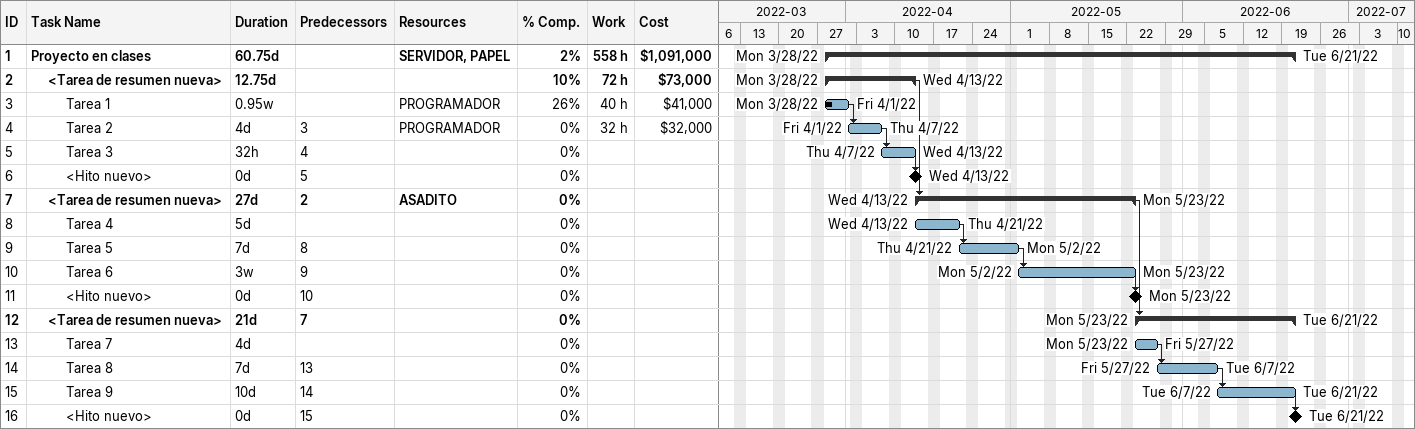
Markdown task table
| ID | Level | Task | Duration | Start | Finish | Predecessors | Resources | % complete | Work (h) | Cost ($) |
|---|---|---|---|---|---|---|---|---|---|---|
| 1 | 1 | **Proyecto en clases** | 60.75d | 2022-03-28 | 2022-06-21 |  | SERVIDOR, PAPEL | 2 | 558 | 1091000 |
| 2 | 2 | **<Tarea de resumen nueva>** | 12.75d | 2022-03-28 | 2022-04-13 |  |  | 10 | 72 | 73000 |
| 3 | 3 | Tarea 1 | 0.95w | 2022-03-28 | 2022-04-01 |  | PROGRAMADOR | 26 | 40 | 41000 |
| 4 | 3 | Tarea 2 | 4d | 2022-04-01 | 2022-04-07 | 3 | PROGRAMADOR | 0 | 32 | 32000 |
| 5 | 3 | Tarea 3 | 32h | 2022-04-07 | 2022-04-13 | 4 |  | 0 |  |  |
| 6 | 3 | <Hito nuevo> | 0d | 2022-04-13 | 2022-04-13 | 5 |  | 0 |  |  |
| 7 | 2 | **<Tarea de resumen nueva>** | 27d | 2022-04-13 | 2022-05-23 | 2 | ASADITO | 0 |  |  |
| 8 | 3 | Tarea 4 | 5d | 2022-04-13 | 2022-04-21 |  |  | 0 |  |  |
| 9 | 3 | Tarea 5 | 7d | 2022-04-21 | 2022-05-02 | 8 |  | 0 |  |  |
| 10 | 3 | Tarea 6 | 3w | 2022-05-02 | 2022-05-23 | 9 |  | 0 |  |  |
| 11 | 3 | <Hito nuevo> | 0d | 2022-05-23 | 2022-05-23 | 10 |  | 0 |  |  |
| 12 | 2 | **<Tarea de resumen nueva>** | 21d | 2022-05-23 | 2022-06-21 | 7 |  | 0 |  |  |
| 13 | 3 | Tarea 7 | 4d | 2022-05-23 | 2022-05-27 |  |  | 0 |  |  |
| 14 | 3 | Tarea 8 | 7d | 2022-05-27 | 2022-06-07 | 13 |  | 0 |  |  |
| 15 | 3 | Tarea 9 | 10d | 2022-06-07 | 2022-06-21 | 14 |  | 0 |  |  |
| 16 | 3 | <Hito nuevo> | 0d | 2022-06-21 | 2022-06-21 | 15 |  | 0 |  |  |
